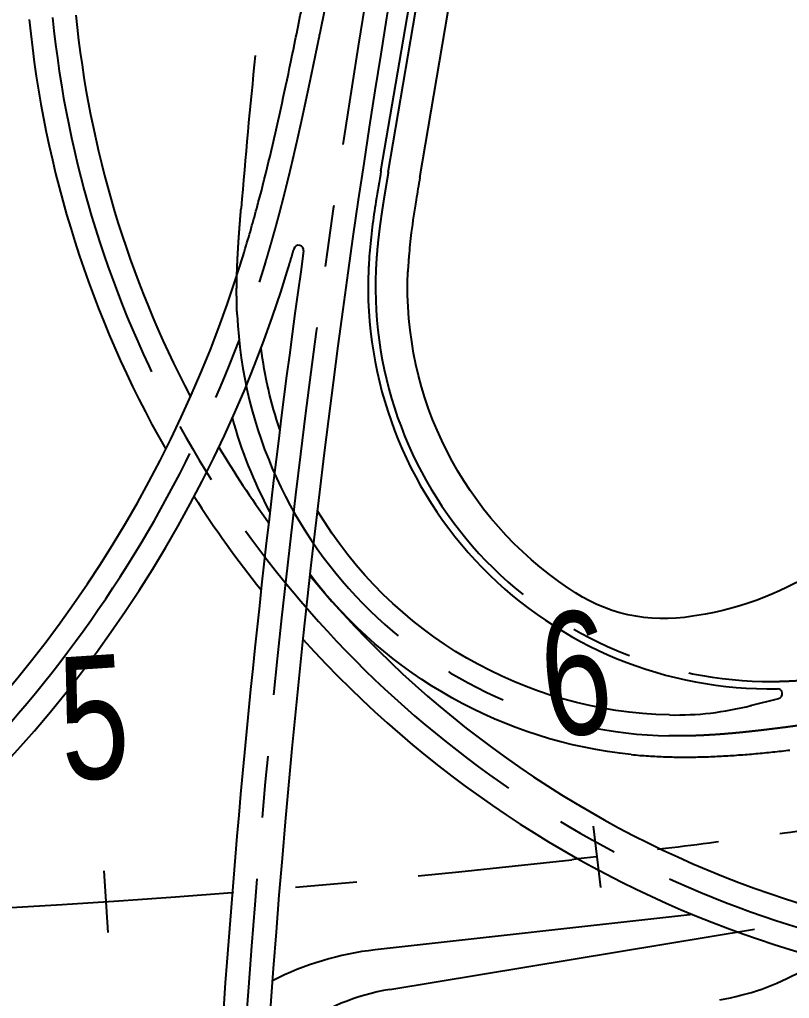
# Model space of a CAD drawing. Header units: millimetres. Extents: x 29316 to 52938, y 29851 to 35526.
# Drawn here: x 33275.2 to 33431.3, y 33311.9 to 33510.4 of the extents above; entities that cross this region are included whole.
import ezdxf
from ezdxf.enums import TextEntityAlignment as Align

# ---------------------------------------------------------------- set-up
doc = ezdxf.new("R2010")
doc.units = ezdxf.units.MM
doc.header["$MEASUREMENT"] = 0
doc.linetypes.add('CENTER2', pattern=[1.125, 0.75, -0.125, 0.125, -0.125])
doc.layers.get('0').update_dxf_attribs({"linetype": 'CONTINUOUS'})
for name, color, linetype in [('D-道路-车行道边线', 5, 'CONTINUOUS'), ('标注_桩号', 2, 'CONTINUOUS'), ('道路中线_A', 7, 'CONTINUOUS')]:
    doc.layers.add(name, color=color, linetype=linetype)
doc.styles.get("Standard").update_dxf_attribs({"font": 'rc9.shx', "width": 0.75, "height": 6, "bigfont": 'hztxt.shx'})

msp = doc.modelspace()

# ---------------------------------------------------------------- linework, layer by layer
at = {"color": 1, "linetype": 'CENTER2', "ltscale": 100, "flags": 128}
msp.add_lwpolyline([(33614.51, 33374.83), (33613.25, 33374.61), (33612, 33374.39), (33610.74, 33374.17), (33609.48, 33373.96), (33608.22, 33373.74), (33606.96, 33373.52), (33605.7, 33373.31), (33604.44, 33373.09), (33603.18, 33372.87), (33601.92, 33372.65), (33600.66, 33372.44), (33599.4, 33372.22), (33598.14, 33372), (33596.89, 33371.79), (33595.63, 33371.57), (33594.37, 33371.35), (33593.11, 33371.13), (33591.85, 33370.92), (33590.59, 33370.7), (33589.33, 33370.49), (33588.07, 33370.27), (33586.81, 33370.05), (33585.55, 33369.84), (33584.29, 33369.62), (33583.03, 33369.4), (33581.77, 33369.19), (33580.51, 33368.97), (33579.25, 33368.76), (33578, 33368.54), (33576.74, 33368.33), (33575.48, 33368.11), (33574.22, 33367.9), (33572.96, 33367.68), (33571.7, 33367.47), (33570.44, 33367.25), (33569.18, 33367.04), (33567.92, 33366.82), (33566.66, 33366.61), (33565.4, 33366.39), (33564.14, 33366.18), (33562.88, 33365.97), (33561.62, 33365.75), (33560.36, 33365.54), (33559.1, 33365.33), (33557.84, 33365.11), (33556.58, 33364.9), (33555.32, 33364.69), (33554.06, 33364.48), (33552.8, 33364.26), (33551.54, 33364.05), (33550.28, 33363.84), (33549.02, 33363.63), (33547.76, 33363.42), (33546.5, 33363.21), (33545.24, 33363), (33543.98, 33362.78), (33542.72, 33362.57), (33541.46, 33362.36), (33540.2, 33362.15), (33538.94, 33361.95), (33537.68, 33361.74), (33536.42, 33361.53), (33535.16, 33361.32), (33533.89, 33361.11), (33532.63, 33360.9), (33531.37, 33360.69), (33530.11, 33360.49), (33528.85, 33360.28), (33527.59, 33360.07), (33526.33, 33359.87), (33525.07, 33359.66), (33523.81, 33359.45), (33522.55, 33359.25), (33521.29, 33359.04), (33520.02, 33358.84), (33518.76, 33358.63), (33517.5, 33358.43), (33516.24, 33358.23), (33514.98, 33358.02), (33513.72, 33357.82), (33512.46, 33357.62), (33511.19, 33357.41), (33509.93, 33357.21), (33508.67, 33357.01), (33507.41, 33356.81), (33506.15, 33356.61), (33504.88, 33356.41), (33503.62, 33356.21), (33502.36, 33356.01), (33501.1, 33355.81), (33499.84, 33355.61), (33498.57, 33355.41), (33497.31, 33355.21), (33496.05, 33355.01), (33494.79, 33354.82), (33493.52, 33354.62), (33492.26, 33354.42), (33491, 33354.23), (33489.74, 33354.03), (33488.47, 33353.84), (33487.21, 33353.64), (33485.95, 33353.45), (33484.69, 33353.25), (33483.42, 33353.06), (33482.16, 33352.87), (33480.9, 33352.67), (33479.63, 33352.48), (33478.37, 33352.29), (33477.11, 33352.1), (33475.84, 33351.91), (33474.58, 33351.72), (33473.31, 33351.53), (33472.05, 33351.34), (33470.79, 33351.15), (33469.52, 33350.96), (33468.26, 33350.78), (33467, 33350.59), (33465.73, 33350.4), (33464.47, 33350.22), (33463.2, 33350.03), (33461.94, 33349.85), (33460.67, 33349.66), (33459.41, 33349.48), (33458.15, 33349.29), (33456.88, 33349.11), (33455.62, 33348.93), (33454.35, 33348.75), (33453.09, 33348.57), (33451.82, 33348.39), (33450.56, 33348.21), (33449.29, 33348.03), (33448.03, 33347.85), (33446.76, 33347.67), (33445.5, 33347.49), (33444.23, 33347.32), (33442.96, 33347.14), (33441.7, 33346.97), (33440.43, 33346.79), (33439.17, 33346.62), (33437.9, 33346.44), (33436.63, 33346.27), (33435.37, 33346.1), (33434.1, 33345.92), (33432.84, 33345.75), (33431.57, 33345.58), (33430.3, 33345.41), (33429.04, 33345.24), (33427.77, 33345.07), (33426.5, 33344.91), (33425.24, 33344.74), (33423.97, 33344.57), (33422.7, 33344.41), (33421.44, 33344.24), (33420.17, 33344.08), (33418.9, 33343.91), (33417.63, 33343.75), (33416.37, 33343.59), (33415.1, 33343.43), (33413.83, 33343.27), (33412.56, 33343.1), (33411.3, 33342.95), (33410.03, 33342.79), (33408.76, 33342.63), (33407.49, 33342.47), (33406.22, 33342.31), (33404.96, 33342.16), (33403.69, 33342), (33402.42, 33341.85), (33401.15, 33341.7), (33399.88, 33341.54), (33398.61, 33341.39), (33397.34, 33341.24), (33396.08, 33341.09), (33394.81, 33340.94), (33393.54, 33340.79), (33392.27, 33340.64), (33391, 33340.49), (33389.73, 33340.35), (33388.46, 33340.2), (33387.19, 33340.06), (33387.19, 33340.06)], dxfattribs=at)
at = {"color": 1, "linetype": 'CENTER2', "ltscale": 100}
msp.add_arc((33160.78, 35327.2), 2000, 265.93409, 276.50008, dxfattribs=at)
at = {"layer": 'D-道路-车行道边线'}
for p, q in [((33348.5, 33479.73), (33369.1, 33601.12)), ((33423.44, 33371.3), (33429.14, 33372.75)), ((33411.73, 33328.93), (33347.33, 33321.77))]:
    msp.add_line(p, q, dxfattribs=at)
for points in [[(33356.39, 33478.39), (33376.98, 33599.78, 0.011871), (33381.47, 33630.65, -0.006427), (33387.97, 33675.27), (33390.81, 33691.01)], [(33286.63, 33511.35, 0.097052), (33309.87, 33433.91, 0.097052)], [(33277.17, 33510.42, 0.105162), (33304.85, 33423.29, 0.105162)], [(33086.07, 33275.72, 0.325283), (33329.75, 33460.2, 0.341948)], [(33386.57, 33395.08, -0.26207), (33353.95, 33459.37)], [(33085.9, 33285.22, 0.318789), (33318.89, 33457.34, 0.341948)], [(33315.62, 33423.69, 0.021779), (33325.72, 33408.42)], [(33310.61, 33413.73, 0.026551), (33324.18, 33394.76)], [(33334.06, 33397.68, 0.262961), (33527.37, 33324.06)], [(33332.67, 33384.78, 0.251997), (33528.79, 33314.67)], [(33307.09, 33197.4, 0.180966), (33230.12, 33322.65, 0.180966)], [(33297.77, 33195.57, 0.185004), (33221.8, 33317.06, 0.185004)]]:
    msp.add_lwpolyline(points, format="xyb", dxfattribs=at)
at = {"layer": 'D-道路-车行道边线', "flags": 128}
msp.add_lwpolyline([(33329.68, 33459.95, -0.000257), (33329.75, 33460.2, -0.00026), (33329.83, 33460.45, -0.000259), (33329.91, 33460.7, -0.000257), (33329.98, 33460.96, -0.000256), (33330.06, 33461.21, -0.000254), (33330.13, 33461.46, -0.000253), (33330.21, 33461.71, -0.000251), (33330.28, 33461.96, -0.00025), (33330.35, 33462.21, -0.000248), (33330.43, 33462.47, -0.000247), (33330.5, 33462.72, -0.000245), (33330.58, 33462.97, -0.000244), (33330.65, 33463.22, -0.000242), (33330.72, 33463.48, -0.000241), (33330.86, 33463.95)], format="xyb", dxfattribs=at)
at = {"layer": 'D-道路-车行道边线', "elevation": 0}
for points in [[(33327.99, 33427.31, -0.049728), (33324.18, 33443.79, -0.049728)], [(33325.98, 33410.61, -0.054873), (33318.38, 33429.67, -0.054873)], [(33406.98, 33369.42, -0.258311), (33335.58, 33410.89, -0.258311)], [(33399.25, 33361.38, -0.207816), (33334.09, 33397.93, -0.207816)]]:
    msp.add_lwpolyline(points, format="xyb", dxfattribs=at)
at = {"layer": 'D-道路-车行道边线', "extrusion": (0, 1e-07, -1), "elevation": 0}
msp.add_lwpolyline([(-33432.95, 33396.35), (-33432.46, 33396.11), (-33430.86, 33395.34), (-33429.29, 33394.61), (-33427.73, 33393.92), (-33426.16, 33393.26), (-33424.56, 33392.65), (-33422.92, 33392.07), (-33421.26, 33391.54), (-33419.57, 33391.05), (-33417.84, 33390.61), (-33416.09, 33390.21), (-33414.32, 33389.86), (-33412.52, 33389.56), (-33411.67, 33389.44)], dxfattribs=at)
at = {"layer": 'D-道路-车行道边线', "elevation": 0}
msp.add_lwpolyline([(33399.25, 33361.38), (33399.68, 33361.34), (33400.11, 33361.3), (33400.55, 33361.26), (33400.98, 33361.22), (33401.42, 33361.19), (33401.85, 33361.16), (33402.29, 33361.12), (33402.72, 33361.09), (33403.16, 33361.07), (33403.59, 33361.04), (33404.03, 33361.02), (33404.46, 33360.99), (33404.9, 33360.97), (33405.33, 33360.96), (33405.77, 33360.94), (33406.2, 33360.92), (33406.64, 33360.91), (33407.08, 33360.9), (33407.51, 33360.89), (33407.95, 33360.88), (33408.38, 33360.87), (33408.82, 33360.87), (33409.26, 33360.86), (33409.69, 33360.86), (33410.13, 33360.86), (33410.56, 33360.86), (33411, 33360.86), (33411.43, 33360.87), (33411.87, 33360.87), (33412.31, 33360.88), (33412.74, 33360.89), (33413.18, 33360.9), (33413.61, 33360.91), (33414.05, 33360.92), (33414.49, 33360.93), (33414.92, 33360.95), (33415.36, 33360.97), (33415.79, 33360.98), (33416.23, 33361), (33416.66, 33361.02), (33417.1, 33361.04), (33417.53, 33361.07), (33417.97, 33361.09), (33418.4, 33361.11), (33418.84, 33361.14), (33419.27, 33361.17), (33419.71, 33361.19), (33420.14, 33361.22), (33420.58, 33361.25), (33421.01, 33361.29), (33421.45, 33361.32), (33421.88, 33361.35), (33422.32, 33361.39), (33422.75, 33361.42), (33423.19, 33361.46), (33423.62, 33361.49), (33424.06, 33361.53), (33424.49, 33361.57), (33424.92, 33361.61), (33425.36, 33361.65), (33425.79, 33361.69), (33426.23, 33361.73), (33426.66, 33361.78), (33427.09, 33361.82), (33427.53, 33361.86), (33427.96, 33361.91), (33428.39, 33361.95), (33428.83, 33362), (33429.26, 33362.05), (33429.69, 33362.1), (33430.13, 33362.14), (33430.56, 33362.19), (33430.99, 33362.24), (33431.43, 33362.29)], dxfattribs=at)
at = {"layer": 'D-道路-车行道边线'}
for centre, radius, start, end in [((35516.06, 33154.74), 2195.48, 167.93555, 180.41819), ((33331.82, 33463.67), 1, 351.9496, 163.9471), ((35515.83, 33154.77), 2204.75, 171.94964, 179.04707), ((33427.38, 33456.2), 81.5, 177.5301, 271.0509), ((33428.89, 33373.72), 1, 284.2554, 91.0509), ((33408.26, 33431.24), 61.84, 268.8571, 284.2942), ((33353.96, 33262.14), 60, 96.3463, 117.2677), ((33409.11, 33361), 50, 279.2952, 299.4616)]:
    msp.add_arc(centre, radius, start, end, dxfattribs=at)
at = {"layer": 'D-道路-车行道边线', "extrusion": (0, 1e-07, -1)}
msp.add_arc((-33405.88, 33422.35, 0), 33.42, 260.0232, 305.3808, dxfattribs=at)
at = {"layer": 'D-道路-车行道边线'}
for points, knots in [([(33318.88, 33457.29), (33319.59, 33459.55), (33320.3, 33461.78), (33321.45, 33465.55), (33321.9, 33467.09), (33322.78, 33470.2), (33323.21, 33471.75), (33324.45, 33476.44), (33325.24, 33479.59), (33327.5, 33489.07), (33328.89, 33495.44), (33331.02, 33505.68), (33331.8, 33509.54), (33333.19, 33516.43), (33333.8, 33519.46), (33334.41, 33522.49)], [0, 0, 0, 0, 7.097912, 7.097912, 12.020512, 12.020512, 16.943111, 16.943111, 26.788311, 26.788311, 46.478711, 46.478711, 58.314522, 58.314522, 67.576697, 67.576697, 67.576697, 67.576697]), ([(33348.5, 33479.73), (33348.15, 33477.67), (33347.8, 33475.6), (33347.2, 33471.8), (33346.94, 33470.06), (33346.49, 33466.56), (33346.3, 33464.81), (33346.1, 33462.18), (33346.05, 33461.32), (33345.99, 33460.23), (33345.97, 33459.98), (33345.96, 33459.73)], [0, 0, 0, 0, 6.265626, 6.265626, 11.491917, 11.491917, 16.718208, 16.718208, 19.25416, 19.25416, 19.99771, 19.99771, 19.99771, 19.99771]), ([(33356.39, 33478.39), (33356.13, 33476.87), (33355.87, 33475.36), (33355.27, 33471.64), (33354.93, 33469.44), (33354.54, 33466.44), (33354.44, 33465.6), (33354.28, 33464.01), (33354.21, 33463.24), (33354.11, 33462.03), (33354.08, 33461.58), (33354.01, 33460.52), (33353.98, 33459.92), (33353.95, 33459.3)], [0, 0, 0, 0, 4.62615, 4.62615, 11.511058, 11.511058, 14.17713, 14.17713, 16.646017, 16.646017, 18.137868, 18.137868, 19.99771, 19.99771, 19.99771, 19.99771])]:
    msp.add_open_spline(points, degree=3, knots=knots, dxfattribs=at)
at = {"layer": '标注_桩号'}
for p, q in [((33391.55, 33346.85), (33393, 33334.43)), ((33292.29, 33337.79), (33293.11, 33325.32))]:
    msp.add_line(p, q, dxfattribs=at)
at = {"layer": '道路中线_A', "color": 6, "linetype": 'CENTER2', "ltscale": 100}
for p, q in [((33349.98, 33479.48), (33370.58, 33600.87)), ((33350.27, 33313.73), (33668.86, 33366.28))]:
    msp.add_line(p, q, dxfattribs=at)
at = {"layer": '道路中线_A', "color": 6, "linetype": 'CENTER2', "ltscale": 100, "flags": 128}
for points in [[(33335.91, 33506.5), (33335.96, 33506.76), (33336.01, 33507.01), (33336.06, 33507.26), (33336.11, 33507.51), (33336.17, 33507.77), (33336.22, 33508.02, 0.000001), (33336.27, 33508.27, 0.000001), (33336.32, 33508.52, 0.000001), (33336.38, 33508.78, 0.000002), (33336.43, 33509.03, 0.000002), (33336.48, 33509.28, 0.000002), (33336.53, 33509.54, 0.000002), (33336.58, 33509.79, 0.000002), (33336.64, 33510.04, 0.000002), (33336.69, 33510.29, 0.000003), (33336.74, 33510.55, 0.000003), (33336.79, 33510.8, 0.000003), (33336.85, 33511.05, 0.000003), (33336.9, 33511.3, 0.000003), (33336.95, 33511.56, 0.000003), (33337, 33511.81, 0.000003), (33337.05, 33512.06, 0.000004), (33337.11, 33512.32, 0.000004), (33337.16, 33512.57, 0.000004), (33337.21, 33512.82, 0.000004), (33337.26, 33513.07, 0.000004), (33337.32, 33513.33, 0.000004), (33337.37, 33513.58, 0.000005), (33337.42, 33513.83, 0.000005), (33337.47, 33514.08, 0.000005), (33337.53, 33514.34, 0.000005), (33337.58, 33514.59, 0.000005), (33337.63, 33514.84, 0.000005), (33337.68, 33515.1, 0.000006), (33337.73, 33515.35, 0.000006), (33337.79, 33515.6, 0.000006), (33337.84, 33515.85, 0.000006), (33337.89, 33516.11, 0.000006), (33337.94, 33516.36, 0.000006), (33338, 33516.61, 0.000007), (33338.05, 33516.86, 0.000007), (33338.1, 33517.12, 0.000007), (33338.15, 33517.37, 0.000007), (33338.21, 33517.62, 0.000007), (33338.26, 33517.88, 0.000007), (33338.31, 33518.13, 0.000008), (33338.36, 33518.38, 0.000008), (33338.42, 33518.63, 0.000008), (33338.47, 33518.89, 0.000008), (33338.52, 33519.14, 0.000008), (33338.57, 33519.39, 0.000008), (33338.62, 33519.64, 0.000009), (33338.68, 33519.9, 0.000009), (33338.73, 33520.15, 0.000009), (33338.78, 33520.4, 0.000009), (33338.83, 33520.66, 0.000009), (33338.89, 33520.91, 0.000009), (33338.94, 33521.16, 0.00001), (33338.99, 33521.41, 0.00001), (33339.04, 33521.67, 0.00001), (33339.1, 33521.92, 0.00001), (33339.15, 33522.17, 0.00001), (33339.2, 33522.42, 0.00001), (33339.25, 33522.68, 0.00001), (33339.31, 33522.93, 0.000011), (33339.36, 33523.18, 0.000011), (33339.41, 33523.44, 0.000011), (33339.47, 33523.69, 0.000011), (33339.52, 33523.94, 0.000011), (33339.57, 33524.19, 0.000011), (33339.62, 33524.45, 0.000012), (33339.68, 33524.7, 0.000012), (33339.73, 33524.95, 0.000012), (33339.78, 33525.2, 0.000012), (33339.83, 33525.46, 0.000012), (33339.89, 33525.71, 0.000012), (33339.94, 33525.96, 0.000013), (33339.99, 33526.21, 0.000013), (33340.04, 33526.47, 0.000013), (33340.1, 33526.72, 0.000013), (33340.15, 33526.97, 0.000013), (33340.2, 33527.23, 0.000013), (33340.26, 33527.48, 0.000014), (33340.31, 33527.73, 0.000014), (33340.36, 33527.98, 0.000014), (33340.41, 33528.24, 0.000014), (33340.47, 33528.49, 0.000014), (33340.52, 33528.74, 0.000014), (33340.57, 33528.99, 0.000015), (33340.63, 33529.25, 0.000015), (33340.68, 33529.5, 0.000015), (33340.73, 33529.75, 0.000015), (33340.78, 33530, 0.000015), (33340.84, 33530.26, 0.000015), (33340.89, 33530.51, 0.000016), (33340.94, 33530.76, 0.000016), (33341, 33531.01, 0.000016), (33341.05, 33531.27, 0.000016), (33341.1, 33531.52, 0.000016), (33341.16, 33531.77, 0.000016), (33341.21, 33532.02, 0.000017), (33341.26, 33532.28, 0.000017), (33341.31, 33532.53, 0.000017), (33341.37, 33532.78, 0.000017), (33341.42, 33533.04, 0.000017), (33341.47, 33533.29, 0.000017), (33341.53, 33533.54, 0.000017), (33341.58, 33533.79, 0.000018), (33341.63, 33534.05, 0.000018), (33341.69, 33534.3, 0.000018), (33341.74, 33534.55, 0.000018), (33341.79, 33534.8, 0.000018), (33341.85, 33535.06, 0.000018), (33341.9, 33535.31, 0.000019), (33341.95, 33535.56, 0.000019), (33342.01, 33535.81, 0.000019), (33342.06, 33536.07, 0.000019), (33342.11, 33536.32, 0.000019), (33342.17, 33536.57, 0.000019), (33342.22, 33536.82, 0.00002), (33342.27, 33537.08, 0.00002), (33342.33, 33537.33, 0.00002), (33342.38, 33537.58, 0.00002), (33342.43, 33537.83, 0.00002), (33342.49, 33538.09, 0.00002), (33342.54, 33538.34, 0.000021), (33342.59, 33538.59, 0.000021), (33342.65, 33538.84, 0.000021), (33342.7, 33539.1, 0.000021), (33342.75, 33539.35, 0.000021), (33342.81, 33539.6, 0.000021), (33342.86, 33539.85, 0.000022), (33342.92, 33540.11, 0.000022), (33342.97, 33540.36, 0.000022), (33343.02, 33540.61, 0.000022), (33343.08, 33540.86, 0.000022), (33343.13, 33541.12, 0.000022), (33343.18, 33541.37, 0.000023), (33343.24, 33541.62, 0.000023), (33343.29, 33541.87, 0.000023), (33343.35, 33542.12, 0.000023), (33343.4, 33542.38, 0.000023), (33343.45, 33542.63, 0.000023), (33343.51, 33542.88, 0.000024), (33343.56, 33543.13, 0.000024), (33343.62, 33543.39, 0.000024), (33343.67, 33543.64, 0.000024), (33343.72, 33543.89, 0.000024), (33343.78, 33544.14, 0.000024), (33343.83, 33544.4, 0.000024), (33343.89, 33544.65, 0.000025), (33343.94, 33544.9, 0.000025), (33343.99, 33545.15, 0.000025), (33344.05, 33545.41, 0.000025), (33344.1, 33545.66, 0.000025), (33344.16, 33545.91, 0.000025), (33344.21, 33546.16, 0.000026), (33344.26, 33546.42, 0.000026), (33344.32, 33546.67, 0.000026), (33344.37, 33546.92, 0.000026), (33344.43, 33547.17, 0.000026), (33344.48, 33547.42, 0.000026), (33344.54, 33547.68, 0.000027), (33344.59, 33547.93, 0.000027), (33344.65, 33548.18, 0.000027), (33344.7, 33548.43, 0.000027), (33344.75, 33548.69, 0.000027), (33344.81, 33548.94, 0.000027), (33344.86, 33549.19, 0.000028), (33344.92, 33549.44, 0.000028), (33344.97, 33549.69, 0.000028), (33345.03, 33549.95, 0.000028), (33345.08, 33550.2, 0.000028), (33345.14, 33550.45, 0.000028), (33345.19, 33550.7, 0.000029), (33345.25, 33550.96, 0.000029), (33345.3, 33551.21, 0.000029), (33345.36, 33551.46, 0.000029), (33345.41, 33551.71, 0.000029), (33345.47, 33551.96)], [(33325.13, 33461.33, -0.000252), (33325.21, 33461.58, -0.000251), (33325.28, 33461.82, -0.00025), (33325.36, 33462.07, -0.000248), (33325.43, 33462.32, -0.000247), (33325.5, 33462.56, -0.000245), (33325.58, 33462.81, -0.000244), (33325.65, 33463.06, -0.000242), (33325.72, 33463.31, -0.000241), (33325.8, 33463.55, -0.00024), (33325.87, 33463.8, -0.000238), (33325.94, 33464.05, -0.000237), (33326.01, 33464.3, -0.000235), (33326.09, 33464.55, -0.000234), (33326.16, 33464.79, -0.000233), (33326.23, 33465.04, -0.000231), (33326.3, 33465.29, -0.00023), (33326.37, 33465.54, -0.000228), (33326.44, 33465.79, -0.000227), (33326.51, 33466.03, -0.000226), (33326.58, 33466.28, -0.000224), (33326.65, 33466.53, -0.000223), (33326.72, 33466.78, -0.000221), (33326.79, 33467.03, -0.00022), (33326.86, 33467.28, -0.000219), (33326.93, 33467.52, -0.000217), (33327, 33467.77, -0.000216), (33327.07, 33468.02, -0.000214), (33327.14, 33468.27, -0.000213), (33327.21, 33468.52, -0.000212), (33327.28, 33468.77, -0.00021), (33327.34, 33469.02, -0.000209), (33327.41, 33469.27, -0.000207), (33327.48, 33469.52, -0.000206), (33327.55, 33469.77, -0.000205), (33327.61, 33470.01, -0.000203), (33327.68, 33470.26, -0.000202), (33327.75, 33470.51, -0.0002), (33327.81, 33470.76, -0.000199), (33327.88, 33471.01, -0.000198), (33327.95, 33471.26, -0.000196), (33328.01, 33471.51, -0.000195), (33328.08, 33471.76, -0.000193), (33328.14, 33472.01, -0.000192), (33328.21, 33472.26, -0.00019), (33328.27, 33472.51, -0.000189), (33328.34, 33472.76, -0.000188), (33328.4, 33473.01, -0.000186), (33328.47, 33473.26, -0.000185), (33328.53, 33473.51, -0.000183), (33328.6, 33473.76, -0.000182), (33328.66, 33474.01, -0.000181), (33328.73, 33474.26, -0.000179), (33328.79, 33474.51, -0.000178), (33328.85, 33474.76, -0.000176), (33328.92, 33475.01, -0.000175), (33328.98, 33475.26, -0.000174), (33329.04, 33475.51, -0.000172), (33329.11, 33475.76, -0.000171), (33329.17, 33476.01, -0.000169), (33329.23, 33476.26, -0.000168), (33329.29, 33476.51, -0.000167), (33329.35, 33476.76, -0.000165), (33329.42, 33477.01, -0.000164), (33329.48, 33477.26, -0.000162), (33329.54, 33477.51, -0.000161), (33329.6, 33477.76, -0.00016), (33329.66, 33478.02, -0.000158), (33329.72, 33478.27, -0.000157), (33329.79, 33478.52, -0.000155), (33329.85, 33478.77, -0.000154), (33329.91, 33479.02, -0.000153), (33329.97, 33479.27, -0.000151), (33330.03, 33479.52, -0.00015), (33330.09, 33479.77, -0.000148), (33330.15, 33480.02, -0.000147), (33330.21, 33480.27, -0.000145), (33330.27, 33480.52, -0.000144), (33330.33, 33480.78, -0.000143), (33330.39, 33481.03, -0.000141), (33330.45, 33481.28, -0.00014), (33330.51, 33481.53, -0.000138), (33330.57, 33481.78, -0.000137), (33330.62, 33482.03, -0.000136), (33330.68, 33482.28, -0.000134), (33330.74, 33482.53, -0.000133), (33330.8, 33482.79, -0.000131), (33330.86, 33483.04, -0.00013), (33330.92, 33483.29, -0.000129), (33330.97, 33483.54, -0.000127), (33331.03, 33483.79, -0.000126), (33331.09, 33484.04, -0.000124), (33331.15, 33484.29, -0.000123), (33331.21, 33484.55, -0.000122), (33331.26, 33484.8, -0.00012), (33331.32, 33485.05, -0.000119), (33331.38, 33485.3, -0.000117), (33331.44, 33485.55, -0.000116), (33331.49, 33485.8, -0.000115), (33331.55, 33486.06, -0.000113), (33331.61, 33486.31, -0.000112), (33331.66, 33486.56, -0.00011), (33331.72, 33486.81, -0.000109), (33331.78, 33487.06, -0.000108), (33331.83, 33487.31, -0.000106), (33331.89, 33487.57, -0.000105), (33331.95, 33487.82, -0.000103), (33332, 33488.07, -0.000102), (33332.06, 33488.32, -0.000101), (33332.11, 33488.57, -0.000099), (33332.17, 33488.83, -0.000098), (33332.22, 33489.08, -0.000096), (33332.28, 33489.33, -0.000095), (33332.34, 33489.58, -0.000093), (33332.39, 33489.83, -0.000092), (33332.45, 33490.09, -0.000091), (33332.5, 33490.34, -0.000089), (33332.56, 33490.59, -0.000088), (33332.61, 33490.84, -0.000086), (33332.67, 33491.1, -0.000085), (33332.72, 33491.35, -0.000084), (33332.78, 33491.6, -0.000082), (33332.83, 33491.85, -0.000081), (33332.88, 33492.1, -0.000079), (33332.94, 33492.36, -0.000078), (33332.99, 33492.61, -0.000077), (33333.05, 33492.86, -0.000075), (33333.1, 33493.11, -0.000074), (33333.16, 33493.37, -0.000072), (33333.21, 33493.62, -0.000071), (33333.26, 33493.87, -0.00007), (33333.32, 33494.12, -0.000068), (33333.37, 33494.38, -0.000067), (33333.43, 33494.63, -0.000065), (33333.48, 33494.88, -0.000064), (33333.53, 33495.13, -0.000063), (33333.59, 33495.39, -0.000061), (33333.64, 33495.64, -0.00006), (33333.69, 33495.89, -0.000058), (33333.75, 33496.14, -0.000057), (33333.8, 33496.4, -0.000056), (33333.85, 33496.65, -0.000054), (33333.91, 33496.9, -0.000053), (33333.96, 33497.15, -0.000051), (33334.01, 33497.41, -0.00005), (33334.07, 33497.66, -0.000048), (33334.12, 33497.91, -0.000047), (33334.17, 33498.16, -0.000046), (33334.23, 33498.42, -0.000044), (33334.28, 33498.67, -0.000043), (33334.33, 33498.92, -0.000041), (33334.39, 33499.17, -0.00004), (33334.44, 33499.43, -0.000039), (33334.49, 33499.68, -0.000037), (33334.54, 33499.93, -0.000036), (33334.6, 33500.18, -0.000034), (33334.65, 33500.44, -0.000033), (33334.7, 33500.69, -0.000032), (33334.75, 33500.94, -0.00003), (33334.81, 33501.19, -0.000029), (33334.86, 33501.45, -0.000027), (33334.91, 33501.7, -0.000026), (33334.96, 33501.95, -0.000025), (33335.02, 33502.21, -0.000023), (33335.07, 33502.46, -0.000022), (33335.12, 33502.71, -0.00002), (33335.17, 33502.96, -0.000019), (33335.23, 33503.22, -0.000018), (33335.28, 33503.47, -0.000016), (33335.33, 33503.72, -0.000015), (33335.38, 33503.97, -0.000013), (33335.44, 33504.23, -0.000012), (33335.49, 33504.48, -0.000011), (33335.54, 33504.73, -0.000009), (33335.59, 33504.99, -0.000008), (33335.64, 33505.24, -0.000006), (33335.7, 33505.49, -0.000005), (33335.75, 33505.74, -0.000004), (33335.8, 33506, -0.000002), (33335.85, 33506.25, -0.000001), (33335.91, 33506.5)], [(33349.98, 33479.48), (33349.96, 33479.37, -0.000003), (33349.94, 33479.26, -0.000005), (33349.92, 33479.15, -0.000007), (33349.9, 33479.04, -0.000009), (33349.89, 33478.93, -0.000011), (33349.87, 33478.82, -0.000013), (33349.85, 33478.71, -0.000014), (33349.83, 33478.6, -0.000016), (33349.81, 33478.49, -0.000018), (33349.79, 33478.38, -0.00002), (33349.77, 33478.27, -0.000022), (33349.76, 33478.16, -0.000024), (33349.74, 33478.05, -0.000026), (33349.72, 33477.94, -0.000028), (33349.7, 33477.83, -0.00003), (33349.68, 33477.72, -0.000032), (33349.66, 33477.61, -0.000034), (33349.64, 33477.51, -0.000036), (33349.63, 33477.4, -0.000038), (33349.61, 33477.29, -0.00004), (33349.59, 33477.18, -0.000041), (33349.57, 33477.07, -0.000043), (33349.55, 33476.96, -0.000045), (33349.53, 33476.85, -0.000047), (33349.52, 33476.74, -0.000049), (33349.5, 33476.63, -0.000051), (33349.48, 33476.52, -0.000053), (33349.46, 33476.41, -0.000055), (33349.44, 33476.3, -0.000057), (33349.42, 33476.19, -0.000059), (33349.41, 33476.08, -0.000061), (33349.39, 33475.97, -0.000063), (33349.37, 33475.86, -0.000065), (33349.35, 33475.75, -0.000067), (33349.33, 33475.64, -0.000068), (33349.32, 33475.53, -0.00007), (33349.3, 33475.42, -0.000072), (33349.28, 33475.31, -0.000074), (33349.26, 33475.2, -0.000076), (33349.24, 33475.09, -0.000078), (33349.23, 33474.98, -0.00008), (33349.21, 33474.87, -0.000082), (33349.19, 33474.76, -0.000084), (33349.17, 33474.65, -0.000086), (33349.15, 33474.55, -0.000088), (33349.14, 33474.44, -0.00009), (33349.12, 33474.33, -0.000092), (33349.1, 33474.22, -0.000094), (33349.08, 33474.11, -0.000095), (33349.07, 33474, -0.000097), (33349.05, 33473.89, -0.000099), (33349.03, 33473.78, -0.000101), (33349.01, 33473.67, -0.000103), (33349, 33473.56, -0.000105), (33348.98, 33473.45, -0.000107), (33348.96, 33473.34, -0.000109), (33348.94, 33473.23, -0.000111), (33348.93, 33473.12, -0.000113), (33348.91, 33473.01, -0.000115), (33348.89, 33472.9, -0.000117), (33348.88, 33472.79, -0.000119), (33348.86, 33472.68, -0.000121), (33348.84, 33472.57, -0.000122), (33348.83, 33472.46, -0.000124), (33348.81, 33472.35, -0.000126), (33348.79, 33472.24, -0.000128), (33348.77, 33472.13, -0.00013), (33348.76, 33472.02, -0.000132), (33348.74, 33471.91, -0.000134), (33348.73, 33471.8, -0.000136), (33348.71, 33471.69, -0.000138), (33348.69, 33471.58, -0.00014), (33348.68, 33471.47, -0.000142), (33348.66, 33471.36, -0.000144), (33348.64, 33471.25, -0.000146), (33348.63, 33471.14, -0.000148), (33348.61, 33471.03, -0.00015), (33348.6, 33470.92, -0.000151), (33348.58, 33470.81, -0.000153), (33348.56, 33470.7, -0.000155), (33348.55, 33470.59, -0.000157), (33348.53, 33470.48, -0.000159), (33348.52, 33470.37, -0.000161), (33348.5, 33470.26, -0.000163), (33348.48, 33470.15, -0.000165), (33348.47, 33470.04, -0.000167), (33348.45, 33469.93, -0.000169), (33348.44, 33469.82, -0.000171), (33348.42, 33469.71, -0.000173), (33348.41, 33469.6, -0.000175), (33348.39, 33469.49, -0.000177), (33348.38, 33469.38, -0.000178), (33348.36, 33469.27, -0.00018), (33348.35, 33469.16, -0.000182), (33348.33, 33469.05, -0.000184), (33348.32, 33468.94, -0.000186), (33348.3, 33468.83, -0.000188), (33348.29, 33468.72, -0.00019), (33348.27, 33468.61, -0.000192), (33348.26, 33468.5, -0.000194), (33348.25, 33468.39, -0.000196), (33348.23, 33468.28, -0.000198), (33348.22, 33468.17, -0.0002), (33348.2, 33468.06, -0.000202), (33348.19, 33467.95, -0.000204), (33348.18, 33467.84, -0.000205), (33348.16, 33467.73, -0.000207), (33348.15, 33467.62, -0.000209), (33348.13, 33467.51, -0.000211), (33348.12, 33467.4, -0.000213), (33348.11, 33467.29, -0.000215), (33348.09, 33467.18, -0.000217), (33348.08, 33467.07, -0.000219), (33348.07, 33466.96, -0.000221), (33348.06, 33466.85, -0.000223), (33348.04, 33466.74, -0.000225), (33348.03, 33466.63, -0.000227), (33348.02, 33466.51, -0.000229), (33348, 33466.4, -0.000231), (33347.99, 33466.29, -0.000232), (33347.98, 33466.18, -0.000234), (33347.97, 33466.07, -0.000236), (33347.95, 33465.96, -0.000238), (33347.94, 33465.85, -0.00024), (33347.93, 33465.74, -0.000242), (33347.92, 33465.63, -0.000244), (33347.91, 33465.52, -0.000246), (33347.89, 33465.41, -0.000248), (33347.88, 33465.3, -0.00025), (33347.87, 33465.19, -0.000252), (33347.86, 33465.08, -0.000254), (33347.85, 33464.97, -0.000256), (33347.84, 33464.86, -0.000258), (33347.83, 33464.75, -0.000259), (33347.82, 33464.64, -0.000261), (33347.81, 33464.53, -0.000263), (33347.79, 33464.42, -0.000265), (33347.78, 33464.3, -0.000267), (33347.77, 33464.19, -0.000269), (33347.76, 33464.08, -0.000271), (33347.75, 33463.97, -0.000273), (33347.74, 33463.86, -0.000275), (33347.73, 33463.75, -0.000277), (33347.72, 33463.64, -0.000279), (33347.71, 33463.53, -0.000281), (33347.7, 33463.42, -0.000283), (33347.69, 33463.31, -0.000285), (33347.69, 33463.2, -0.000286), (33347.68, 33463.09, -0.000288), (33347.67, 33462.98, -0.00029), (33347.66, 33462.87, -0.000292), (33347.65, 33462.75, -0.000294), (33347.64, 33462.64, -0.000296), (33347.63, 33462.53, -0.000298), (33347.62, 33462.42, -0.0003), (33347.62, 33462.31, -0.000302), (33347.61, 33462.2, -0.000304), (33347.6, 33462.09, -0.000306), (33347.59, 33461.98, -0.000308), (33347.58, 33461.87, -0.00031), (33347.58, 33461.76, -0.000312), (33347.57, 33461.65, -0.000313), (33347.56, 33461.54, -0.000315), (33347.55, 33461.43, -0.000317), (33347.55, 33461.31, -0.000319), (33347.54, 33461.2, -0.000321), (33347.53, 33461.09, -0.000323), (33347.53, 33460.98, -0.000325), (33347.52, 33460.87, -0.000327), (33347.51, 33460.76, -0.000329), (33347.51, 33460.65, -0.000331), (33347.5, 33460.54, -0.000333), (33347.5, 33460.43, -0.000335), (33347.49, 33460.32, -0.000337), (33347.48, 33460.2, -0.000339), (33347.48, 33460.09, -0.00034), (33347.47, 33459.98, -0.000342), (33347.47, 33459.87, -0.000344), (33347.46, 33459.76, -0.000346), (33347.46, 33459.65)], [(33319.33, 33450.53, 0.000335), (33319.33, 33450.65, 0.000333), (33319.32, 33450.77, 0.000331), (33319.32, 33450.89, 0.000329), (33319.31, 33451.01, 0.000328), (33319.31, 33451.13, 0.000326), (33319.3, 33451.25, 0.000324), (33319.3, 33451.37, 0.000322), (33319.29, 33451.49, 0.000321), (33319.29, 33451.61, 0.000319), (33319.29, 33451.73, 0.000317), (33319.28, 33451.85, 0.000315), (33319.28, 33451.97, 0.000314), (33319.27, 33452.09, 0.000312), (33319.27, 33452.21, 0.00031), (33319.27, 33452.33, 0.000308), (33319.26, 33452.45, 0.000307), (33319.26, 33452.57, 0.000305), (33319.26, 33452.69, 0.000303), (33319.26, 33452.81, 0.000301), (33319.25, 33452.93, 0.0003), (33319.25, 33453.05, 0.000298), (33319.25, 33453.17, 0.000296), (33319.25, 33453.29, 0.000294), (33319.25, 33453.41, 0.000293), (33319.24, 33453.53, 0.000291), (33319.24, 33453.65, 0.000289), (33319.24, 33453.77, 0.000287), (33319.24, 33453.89, 0.000286), (33319.24, 33454.01, 0.000284), (33319.24, 33454.13, 0.000282), (33319.24, 33454.25, 0.00028), (33319.23, 33454.37, 0.000279), (33319.23, 33454.49, 0.000277), (33319.23, 33454.61, 0.000275), (33319.23, 33454.73, 0.000273), (33319.23, 33454.85, 0.000271), (33319.23, 33454.97, 0.00027), (33319.23, 33455.09, 0.000268), (33319.23, 33455.21, 0.000266), (33319.23, 33455.33, 0.000264), (33319.23, 33455.45, 0.000263), (33319.23, 33455.57, 0.000261), (33319.23, 33455.69, 0.000259), (33319.23, 33455.82, 0.000257), (33319.23, 33455.94, 0.000256), (33319.24, 33456.06, 0.000254), (33319.24, 33456.18, 0.000252), (33319.24, 33456.3, 0.00025), (33319.24, 33456.42, 0.000249), (33319.24, 33456.54, 0.000247), (33319.24, 33456.66, 0.000245), (33319.24, 33456.78, 0.000243), (33319.25, 33456.9, 0.000242), (33319.25, 33457.02, 0.00024), (33319.25, 33457.14, 0.000238), (33319.25, 33457.26, 0.000236), (33319.25, 33457.38, 0.000235), (33319.26, 33457.5, 0.000233), (33319.26, 33457.62, 0.000231), (33319.26, 33457.74, 0.000229), (33319.26, 33457.86, 0.000228), (33319.27, 33457.98, 0.000226), (33319.27, 33458.1, 0.000224), (33319.27, 33458.22, 0.000222), (33319.28, 33458.34, 0.000221), (33319.28, 33458.46, 0.000219), (33319.28, 33458.58, 0.000217), (33319.29, 33458.7, 0.000215), (33319.29, 33458.82, 0.000214), (33319.29, 33458.94, 0.000212), (33319.3, 33459.06, 0.00021), (33319.3, 33459.18, 0.000208), (33319.3, 33459.3, 0.000207), (33319.31, 33459.42, 0.000205), (33319.31, 33459.54, 0.000203), (33319.32, 33459.66, 0.000201), (33319.32, 33459.78, 0.0002), (33319.33, 33459.9, 0.000198), (33319.33, 33460.02, 0.000196), (33319.33, 33460.14, 0.000194), (33319.34, 33460.26, 0.000193), (33319.34, 33460.38, 0.000191), (33319.35, 33460.5, 0.000189), (33319.35, 33460.62, 0.000187), (33319.36, 33460.74, 0.000186), (33319.36, 33460.86, 0.000184), (33319.37, 33460.98, 0.000182), (33319.38, 33461.1, 0.00018), (33319.38, 33461.22, 0.000179), (33319.39, 33461.34, 0.000177), (33319.39, 33461.46, 0.000175), (33319.4, 33461.58, 0.000173), (33319.4, 33461.7, 0.000172), (33319.41, 33461.82, 0.00017), (33319.41, 33461.94, 0.000168), (33319.42, 33462.06, 0.000166), (33319.43, 33462.18, 0.000165), (33319.43, 33462.3, 0.000163), (33319.44, 33462.42, 0.000161), (33319.45, 33462.54, 0.000159), (33319.45, 33462.66, 0.000158), (33319.46, 33462.78, 0.000156), (33319.47, 33462.9, 0.000154), (33319.47, 33463.02, 0.000152), (33319.48, 33463.14, 0.000151), (33319.49, 33463.26, 0.000149), (33319.49, 33463.38, 0.000147), (33319.5, 33463.5, 0.000145), (33319.51, 33463.62, 0.000143), (33319.51, 33463.74, 0.000142), (33319.52, 33463.86, 0.00014), (33319.53, 33463.98, 0.000138), (33319.53, 33464.1, 0.000136), (33319.54, 33464.22, 0.000135), (33319.55, 33464.34, 0.000133), (33319.56, 33464.46, 0.000131), (33319.56, 33464.58, 0.000129), (33319.57, 33464.7, 0.000128), (33319.58, 33464.82, 0.000126), (33319.59, 33464.93, 0.000124), (33319.6, 33465.05, 0.000122), (33319.6, 33465.17, 0.000121), (33319.61, 33465.29, 0.000119), (33319.62, 33465.41, 0.000117), (33319.63, 33465.53, 0.000115), (33319.63, 33465.65, 0.000114), (33319.64, 33465.77, 0.000112), (33319.65, 33465.89, 0.00011), (33319.66, 33466.01, 0.000108), (33319.67, 33466.13, 0.000107), (33319.68, 33466.25, 0.000105), (33319.68, 33466.37, 0.000103), (33319.69, 33466.49, 0.000101), (33319.7, 33466.61, 0.0001), (33319.71, 33466.73, 0.000098), (33319.72, 33466.85, 0.000096), (33319.73, 33466.97, 0.000094), (33319.74, 33467.09, 0.000093), (33319.74, 33467.21, 0.000091), (33319.75, 33467.33, 0.000089), (33319.76, 33467.45, 0.000087), (33319.77, 33467.57, 0.000086), (33319.78, 33467.69, 0.000084), (33319.79, 33467.81, 0.000082), (33319.8, 33467.93, 0.00008), (33319.81, 33468.05, 0.000079), (33319.82, 33468.17, 0.000077), (33319.82, 33468.29, 0.000075), (33319.83, 33468.41, 0.000073), (33319.84, 33468.53, 0.000072), (33319.85, 33468.65, 0.00007), (33319.86, 33468.77, 0.000068), (33319.87, 33468.89, 0.000066), (33319.88, 33469.01, 0.000065), (33319.89, 33469.13, 0.000063), (33319.9, 33469.25, 0.000061), (33319.91, 33469.37, 0.000059), (33319.92, 33469.49, 0.000058), (33319.93, 33469.61, 0.000056), (33319.94, 33469.73, 0.000054), (33319.95, 33469.85, 0.000052), (33319.95, 33469.97, 0.000051), (33319.96, 33470.09, 0.000049), (33319.97, 33470.21, 0.000047), (33319.98, 33470.33, 0.000045), (33319.99, 33470.44, 0.000044), (33320, 33470.56, 0.000042), (33320.01, 33470.68, 0.00004), (33320.02, 33470.8, 0.000038), (33320.03, 33470.92, 0.000037), (33320.04, 33471.04, 0.000035), (33320.05, 33471.16, 0.000033), (33320.06, 33471.28, 0.000031), (33320.07, 33471.4, 0.00003), (33320.08, 33471.52, 0.000028), (33320.09, 33471.64, 0.000026), (33320.1, 33471.76, 0.000024), (33320.11, 33471.88, 0.000023), (33320.12, 33472, 0.000021), (33320.13, 33472.12)], [(33427.86, 33376.21, -0.000347), (33427.97, 33376.21, -0.000345), (33428.08, 33376.21, -0.000343), (33428.19, 33376.21, -0.000341), (33428.3, 33376.21, -0.000339), (33428.41, 33376.21, -0.000337), (33428.53, 33376.21, -0.000335), (33428.64, 33376.21, -0.000333), (33428.75, 33376.22, -0.000331), (33428.86, 33376.22, -0.000329), (33428.97, 33376.22, -0.000327), (33429.08, 33376.22, -0.000325), (33429.19, 33376.22, -0.000323), (33429.3, 33376.23, -0.000322), (33429.42, 33376.23, -0.00032), (33429.53, 33376.23, -0.000318), (33429.64, 33376.24, -0.000316), (33429.75, 33376.24, -0.000314), (33429.86, 33376.24, -0.000312), (33429.97, 33376.25, -0.00031), (33430.08, 33376.25, -0.000308), (33430.19, 33376.25, -0.000306), (33430.3, 33376.26, -0.000304), (33430.42, 33376.26, -0.000302), (33430.53, 33376.26, -0.0003), (33430.64, 33376.27, -0.000298), (33430.75, 33376.27, -0.000296), (33430.86, 33376.28, -0.000294), (33430.97, 33376.28, -0.000293), (33431.08, 33376.29, -0.000291), (33431.19, 33376.29, -0.000289), (33431.31, 33376.3, -0.000287), (33431.42, 33376.3, -0.000285), (33431.53, 33376.31, -0.000283), (33431.64, 33376.31, -0.000281), (33431.75, 33376.32, -0.000279), (33431.86, 33376.32, -0.000277), (33431.97, 33376.33, -0.000275), (33432.08, 33376.33, -0.000273), (33432.19, 33376.34, -0.000271), (33432.3, 33376.35, -0.000269), (33432.42, 33376.35, -0.000267), (33432.53, 33376.36, -0.000266), (33432.64, 33376.37, -0.000264), (33432.75, 33376.37, -0.000262), (33432.86, 33376.38, -0.00026), (33432.97, 33376.39, -0.000258), (33433.08, 33376.39, -0.000256), (33433.19, 33376.4, -0.000254), (33433.3, 33376.41, -0.000252), (33433.42, 33376.41, -0.00025), (33433.53, 33376.42, -0.000248), (33433.64, 33376.43, -0.000246), (33433.75, 33376.44, -0.000244), (33433.86, 33376.44, -0.000242), (33433.97, 33376.45, -0.00024), (33434.08, 33376.46, -0.000238), (33434.19, 33376.47, -0.000237), (33434.3, 33376.48, -0.000235), (33434.41, 33376.48, -0.000233), (33434.52, 33376.49, -0.000231), (33434.64, 33376.5, -0.000229), (33434.75, 33376.51, -0.000227), (33434.86, 33376.52, -0.000225), (33434.97, 33376.53, -0.000223), (33435.08, 33376.54, -0.000221), (33435.19, 33376.54, -0.000219), (33435.3, 33376.55, -0.000217), (33435.41, 33376.56, -0.000215), (33435.52, 33376.57, -0.000213), (33435.63, 33376.58, -0.000211), (33435.74, 33376.59, -0.00021), (33435.86, 33376.6, -0.000208), (33435.97, 33376.61, -0.000206), (33436.08, 33376.62, -0.000204), (33436.19, 33376.63, -0.000202), (33436.3, 33376.64, -0.0002), (33436.41, 33376.65, -0.000198), (33436.52, 33376.66, -0.000196), (33436.63, 33376.67, -0.000194), (33436.74, 33376.68, -0.000192), (33436.85, 33376.69, -0.00019), (33436.96, 33376.7, -0.000188), (33437.07, 33376.71, -0.000186), (33437.18, 33376.72, -0.000184), (33437.3, 33376.73, -0.000182), (33437.41, 33376.74, -0.000181), (33437.52, 33376.75, -0.000179), (33437.63, 33376.76, -0.000177), (33437.74, 33376.78, -0.000175), (33437.85, 33376.79, -0.000173), (33437.96, 33376.8, -0.000171), (33438.07, 33376.81, -0.000169), (33438.18, 33376.82, -0.000167), (33438.29, 33376.83, -0.000165), (33438.4, 33376.84, -0.000163), (33438.51, 33376.85, -0.000161), (33438.62, 33376.87, -0.000159), (33438.73, 33376.88, -0.000157), (33438.84, 33376.89, -0.000155), (33438.96, 33376.9, -0.000154), (33439.07, 33376.91, -0.000152), (33439.18, 33376.93, -0.00015), (33439.29, 33376.94, -0.000148), (33439.4, 33376.95, -0.000146), (33439.51, 33376.96, -0.000144), (33439.62, 33376.97, -0.000142), (33439.73, 33376.99, -0.00014), (33439.84, 33377, -0.000138), (33439.95, 33377.01, -0.000136), (33440.06, 33377.02, -0.000134), (33440.17, 33377.04, -0.000132), (33440.28, 33377.05, -0.00013), (33440.39, 33377.06, -0.000128), (33440.5, 33377.07, -0.000126), (33440.61, 33377.09, -0.000125), (33440.72, 33377.1, -0.000123), (33440.83, 33377.11, -0.000121), (33440.94, 33377.12, -0.000119), (33441.06, 33377.14, -0.000117), (33441.17, 33377.15, -0.000115), (33441.28, 33377.16, -0.000113), (33441.39, 33377.18, -0.000111), (33441.5, 33377.19, -0.000109), (33441.61, 33377.2, -0.000107), (33441.72, 33377.22, -0.000105), (33441.83, 33377.23, -0.000103), (33441.94, 33377.24, -0.000101), (33442.05, 33377.26, -0.000099), (33442.16, 33377.27, -0.000098), (33442.27, 33377.28, -0.000096), (33442.38, 33377.3, -0.000094), (33442.49, 33377.31, -0.000092), (33442.6, 33377.32, -0.00009), (33442.71, 33377.34, -0.000088), (33442.82, 33377.35, -0.000086), (33442.93, 33377.36, -0.000084), (33443.04, 33377.38, -0.000082), (33443.15, 33377.39, -0.00008), (33443.26, 33377.41, -0.000078), (33443.37, 33377.42, -0.000076), (33443.48, 33377.43, -0.000074), (33443.59, 33377.45, -0.000072), (33443.71, 33377.46, -0.00007), (33443.82, 33377.47, -0.000069), (33443.93, 33377.49, -0.000067), (33444.04, 33377.5, -0.000065), (33444.15, 33377.52, -0.000063), (33444.26, 33377.53, -0.000061), (33444.37, 33377.55, -0.000059), (33444.48, 33377.56, -0.000057), (33444.59, 33377.57, -0.000055), (33444.7, 33377.59, -0.000053), (33444.81, 33377.6, -0.000051), (33444.92, 33377.62, -0.000049), (33445.03, 33377.63, -0.000047), (33445.14, 33377.64, -0.000045), (33445.25, 33377.66, -0.000043), (33445.36, 33377.67, -0.000042), (33445.47, 33377.69, -0.00004), (33445.58, 33377.7, -0.000038), (33445.69, 33377.72, -0.000036), (33445.8, 33377.73, -0.000034), (33445.91, 33377.75, -0.000032), (33446.02, 33377.76, -0.00003), (33446.13, 33377.77, -0.000028), (33446.24, 33377.79, -0.000026), (33446.35, 33377.8, -0.000024), (33446.46, 33377.82, -0.000022), (33446.57, 33377.83, -0.00002), (33446.68, 33377.85, -0.000018), (33446.79, 33377.86, -0.000016), (33446.9, 33377.88, -0.000014), (33447.01, 33377.89, -0.000013), (33447.12, 33377.9, -0.000011), (33447.24, 33377.92, -0.000009), (33447.35, 33377.93, -0.000007), (33447.46, 33377.95, -0.000005), (33447.57, 33377.96, -0.000003), (33447.68, 33377.98, -0.000001), (33447.79, 33377.99)], [(33433.93, 33367.35, 0.000001), (33433.78, 33367.33, 0.000004), (33433.63, 33367.31, 0.000006), (33433.48, 33367.29, 0.000008), (33433.33, 33367.27, 0.000011), (33433.18, 33367.25, 0.000013), (33433.03, 33367.23, 0.000015), (33432.88, 33367.22, 0.000018), (33432.73, 33367.2, 0.00002), (33432.58, 33367.18, 0.000022), (33432.43, 33367.16, 0.000025), (33432.29, 33367.14, 0.000027), (33432.14, 33367.12, 0.000029), (33431.99, 33367.1, 0.000032), (33431.84, 33367.08, 0.000034), (33431.69, 33367.06, 0.000036), (33431.54, 33367.04, 0.000039), (33431.39, 33367.02, 0.000041), (33431.24, 33367, 0.000043), (33431.09, 33366.98, 0.000046), (33430.94, 33366.96, 0.000048), (33430.79, 33366.94, 0.00005), (33430.64, 33366.92, 0.000053), (33430.49, 33366.9, 0.000055), (33430.34, 33366.88, 0.000057), (33430.19, 33366.86, 0.00006), (33430.04, 33366.84, 0.000062), (33429.89, 33366.83, 0.000064), (33429.74, 33366.81, 0.000067), (33429.59, 33366.79, 0.000069), (33429.44, 33366.77, 0.000071), (33429.29, 33366.75, 0.000074), (33429.14, 33366.73, 0.000076), (33428.99, 33366.71, 0.000078), (33428.84, 33366.69, 0.000081), (33428.69, 33366.67, 0.000083), (33428.54, 33366.65, 0.000085), (33428.4, 33366.64, 0.000088), (33428.25, 33366.62, 0.00009), (33428.1, 33366.6, 0.000092), (33427.95, 33366.58, 0.000095), (33427.8, 33366.56, 0.000097), (33427.65, 33366.54, 0.000099), (33427.5, 33366.52, 0.000102), (33427.35, 33366.51, 0.000104), (33427.2, 33366.49, 0.000107), (33427.05, 33366.47, 0.000109), (33426.9, 33366.45, 0.000111), (33426.75, 33366.43, 0.000114), (33426.6, 33366.41, 0.000116), (33426.45, 33366.4, 0.000118), (33426.3, 33366.38, 0.000121), (33426.15, 33366.36, 0.000123), (33426, 33366.34, 0.000125), (33425.85, 33366.33, 0.000128), (33425.7, 33366.31, 0.00013), (33425.55, 33366.29, 0.000132), (33425.4, 33366.27, 0.000135), (33425.25, 33366.26, 0.000137), (33425.1, 33366.24, 0.000139), (33424.95, 33366.22, 0.000142), (33424.8, 33366.2, 0.000144), (33424.65, 33366.19, 0.000146), (33424.5, 33366.17, 0.000149), (33424.35, 33366.15, 0.000151), (33424.2, 33366.14, 0.000153), (33424.05, 33366.12, 0.000156), (33423.9, 33366.1, 0.000158), (33423.75, 33366.09, 0.00016), (33423.6, 33366.07, 0.000163), (33423.45, 33366.05, 0.000165), (33423.3, 33366.04, 0.000167), (33423.15, 33366.02, 0.00017), (33423, 33366, 0.000172), (33422.85, 33365.99, 0.000174), (33422.7, 33365.97, 0.000177), (33422.55, 33365.96, 0.000179), (33422.4, 33365.94, 0.000181), (33422.25, 33365.93, 0.000184), (33422.1, 33365.91, 0.000186), (33421.95, 33365.9, 0.000188), (33421.8, 33365.88, 0.000191), (33421.65, 33365.87, 0.000193), (33421.5, 33365.85, 0.000195), (33421.35, 33365.84, 0.000198), (33421.2, 33365.82, 0.0002), (33421.05, 33365.81, 0.000202), (33420.9, 33365.79, 0.000205), (33420.75, 33365.78, 0.000207), (33420.6, 33365.76, 0.00021), (33420.45, 33365.75, 0.000212), (33420.3, 33365.74, 0.000214), (33420.15, 33365.72, 0.000217), (33420, 33365.71, 0.000219), (33419.85, 33365.69, 0.000221), (33419.7, 33365.68, 0.000224), (33419.55, 33365.67, 0.000226), (33419.4, 33365.65, 0.000228), (33419.25, 33365.64, 0.000231), (33419.1, 33365.63, 0.000233), (33418.95, 33365.62, 0.000235), (33418.8, 33365.6, 0.000238), (33418.65, 33365.59, 0.00024), (33418.5, 33365.58, 0.000242), (33418.35, 33365.57, 0.000245), (33418.2, 33365.55, 0.000247), (33418.04, 33365.54, 0.000249), (33417.89, 33365.53, 0.000252), (33417.74, 33365.52, 0.000254), (33417.59, 33365.51, 0.000256), (33417.44, 33365.5, 0.000259), (33417.29, 33365.48, 0.000261), (33417.14, 33365.47, 0.000263), (33416.99, 33365.46, 0.000266), (33416.84, 33365.45, 0.000268), (33416.69, 33365.44, 0.00027), (33416.54, 33365.43, 0.000273), (33416.39, 33365.42, 0.000275), (33416.24, 33365.41, 0.000277), (33416.09, 33365.4, 0.00028), (33415.94, 33365.39, 0.000282), (33415.79, 33365.38, 0.000284), (33415.64, 33365.37, 0.000287), (33415.49, 33365.36, 0.000289), (33415.34, 33365.35, 0.000291), (33415.19, 33365.35, 0.000294), (33415.03, 33365.34, 0.000296), (33414.88, 33365.33, 0.000298), (33414.73, 33365.32, 0.000301), (33414.58, 33365.31, 0.000303), (33414.43, 33365.3, 0.000305), (33414.28, 33365.3, 0.000308), (33414.13, 33365.29, 0.00031), (33413.98, 33365.28, 0.000313), (33413.83, 33365.27, 0.000315), (33413.68, 33365.27, 0.000317), (33413.53, 33365.26, 0.00032), (33413.38, 33365.25, 0.000322), (33413.23, 33365.25, 0.000324), (33413.08, 33365.24, 0.000327), (33412.93, 33365.24, 0.000329), (33412.77, 33365.23, 0.000331), (33412.62, 33365.22, 0.000334), (33412.47, 33365.22, 0.000336), (33412.32, 33365.21, 0.000338), (33412.17, 33365.21, 0.000341), (33412.02, 33365.2, 0.000343), (33411.87, 33365.2, 0.000345), (33411.72, 33365.19, 0.000348), (33411.57, 33365.19, 0.00035), (33411.42, 33365.19, 0.000352), (33411.27, 33365.18, 0.000355), (33411.12, 33365.18, 0.000357), (33410.97, 33365.18, 0.000359), (33410.81, 33365.17, 0.000362), (33410.66, 33365.17, 0.000364), (33410.51, 33365.17, 0.000366), (33410.36, 33365.16, 0.000369), (33410.21, 33365.16, 0.000371), (33410.06, 33365.16, 0.000373), (33409.91, 33365.16, 0.000376), (33409.76, 33365.16, 0.000378), (33409.61, 33365.16, 0.00038), (33409.46, 33365.15, 0.000383), (33409.31, 33365.15, 0.000385), (33409.16, 33365.15, 0.000387), (33409, 33365.15, 0.00039), (33408.85, 33365.15, 0.000392), (33408.7, 33365.15, 0.000394), (33408.55, 33365.15, 0.000397), (33408.4, 33365.15, 0.000399), (33408.25, 33365.15, 0.000401), (33408.1, 33365.15, 0.000404), (33407.95, 33365.16, 0.000406), (33407.8, 33365.16, 0.000408), (33407.65, 33365.16, 0.000411), (33407.5, 33365.16, 0.000413), (33407.35, 33365.16, 0.000416), (33407.19, 33365.17, 0.000418), (33407.04, 33365.17, 0.00042), (33406.89, 33365.17)]]:
    msp.add_lwpolyline(points, format="xyb", dxfattribs=at)
at = {"layer": '道路中线_A', "color": 6, "linetype": 'CENTER2', "ltscale": 100}
for centre, radius, start, end in [((35515.83, 33154.77), 2200, 166.48072, 180.41891), ((33495.87, 33531.94), 215, 185.6197, 278.617), ((34825.57, 33348.58), 1510.5, 174.1259, 175.3088), ((33081.14, 33535.43), 255, 266.302, 343.1071), ((33427.38, 33456.2), 80, 177.5317, 270.3398), ((33408.74, 33454.65), 89.5, 182.6388, 268.8182), ((33101.24, 33157.18), 205, 11.038, 81.1963), ((33357.6, 33269.33), 45, 99.3676, 151.2602)]:
    msp.add_arc(centre, radius, start, end, dxfattribs=at)

# ---------------------------------------------------------------- texts
at = {"layer": '标注_桩号', "width": 0.75}
for s, rotation, p in [('6', 6.645, (33389.38, 33365.47)), ('5', 3.7819, (33291.05, 33356.5))]:
    msp.add_text(s, height=25, rotation=rotation, dxfattribs=at).set_placement(p, align=Align.CENTER)

doc.saveas('drawing.dxf')
